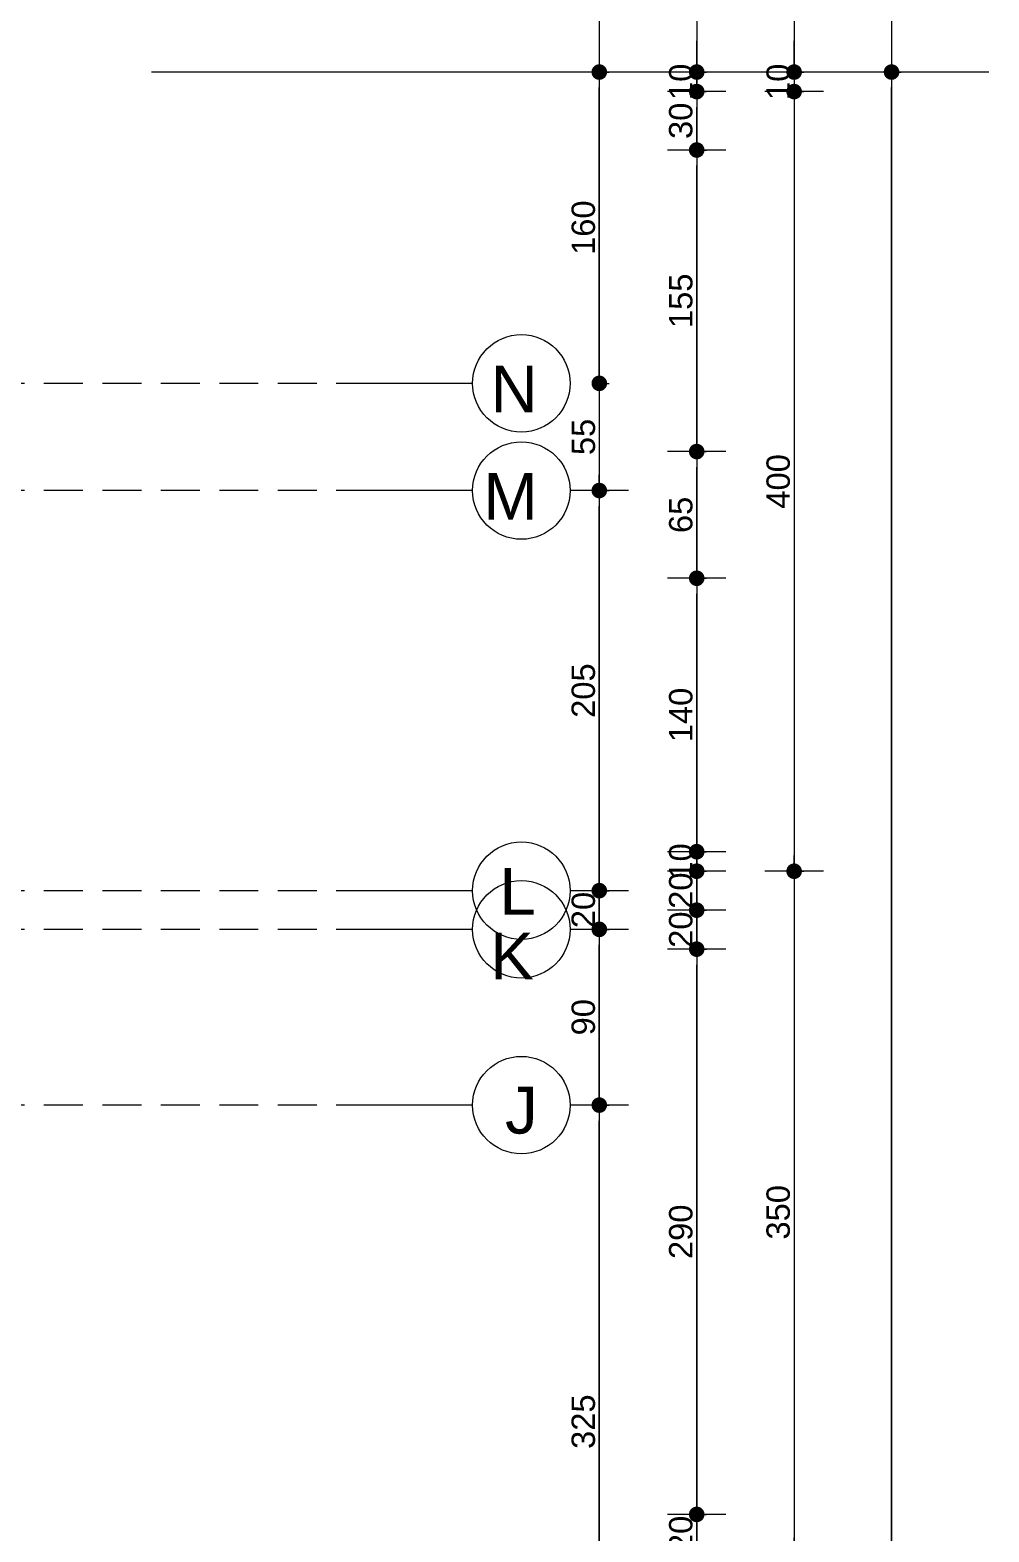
# Model space of a CAD drawing. Header units: millimetres. Extents: x 38129 to 72024, y -56282 to 16512.
# Drawn here: x 52842 to 53334, y -43839 to -43069 of the extents above; entities that cross this region are included whole.
import ezdxf

# ---------------------------------------------------------------- set-up
doc = ezdxf.new("R2010")
doc.units = ezdxf.units.MM
doc.linetypes.add('HIDDEN', pattern=[0.375, 0.25, -0.125])
doc.layers.add('AKS', color=55, linetype='HIDDEN', lineweight=0)
doc.layers.add('DIŞÖLÇÜ', color=37, linetype='Continuous', lineweight=0)
doc.styles.add('icdisolcu_yazi', font='arial.ttf')
doc.styles.get("Standard").update_dxf_attribs({"font": 'arial.ttf'})
doc.dimstyles.new('İç Ölçü', dxfattribs={"dimtxt": 12, "dimasz": 8, "dimexe": 5, "dimexo": 0, "dimgap": 2, "dimtad": 1, "dimdec": 0, "dimzin": 12, "dimdsep": 46, "dimtxsty": 'icdisolcu_yazi', "dimblk": 'DOT', "dimcen": 8, "dimdle": 5, "dimclrd": 256, "dimclre": 256, "dimclrt": 7, "dimadec": 0, "dimazin": 3, "dimtfac": 1, "dimtdec": 0, "dimtix": 1, "dimtmove": 2, "dimatfit": 3, "dimldrblk": 'DOT', "dimfxl": 0, "dimtolj": 1, "dimtzin": 0, "dimlwd": -1, "dimlwe": -1, "dimarcsym": 0})

# ---------------------------------------------------------------- blocks, each defined once
blk = doc.blocks.new('_Dot')
at = {"color": 0, "lineweight": -2}
blk.add_line((-0.5, 0), (-1, 0), dxfattribs=at)
at = {"color": 0, "lineweight": 30, "const_width": 0.5}
blk.add_lwpolyline([(-0.25, 0, 1), (0.25, 0, 1)], format="xyb", close=True, dxfattribs=at)
blk = doc.blocks.new('*D1573')
at = {"layer": 'Defpoints', "color": 0, "lineweight": 120, "transparency": 16777216}
for p in [(53134.21, -43620.43), (53134.21, -43620.43), (53134.21, -43945.25)]:
    blk.add_point(p, dxfattribs=at)
at = {"layer": 'DIŞÖLÇÜ', "transparency": 16777216}
for p, q in [((53134.21, -43620.43), (53139.21, -43620.43)), ((53134.21, -43945.25), (53139.21, -43945.25))]:
    blk.add_line(p, q, dxfattribs=at)
at = {"layer": 'DIŞÖLÇÜ', "linetype": 'Continuous', "transparency": 16777216}
blk.add_line((53134.21, -43937.25), (53134.21, -43628.43), dxfattribs=at)
at = {"layer": 'DIŞÖLÇÜ', "transparency": 16777216, "xscale": 8, "yscale": 8, "zscale": 8}
for p, rotation in [((53134.21, -43620.43), 90), ((53134.21, -43945.25), 270)]:
    blk.add_blockref('_Dot', p, dxfattribs=dict(at, rotation=rotation))
at = {"layer": 'DIŞÖLÇÜ', "color": 7, "transparency": 16777216, "insert": (53126.07, -43782.84), "char_height": 12, "attachment_point": 5, "rotation": 90, "style": 'icdisolcu_yazi'}
blk.add_mtext('\\A1;325', dxfattribs=at)
blk = doc.blocks.new('*D1574')
at = {"layer": 'Defpoints', "color": 0, "lineweight": 120, "transparency": 16777216}
for p in [(53134.21, -43530.25), (53134.21, -43530.25), (53134.21, -43620.43)]:
    blk.add_point(p, dxfattribs=at)
at = {"layer": 'DIŞÖLÇÜ', "transparency": 16777216}
for p, q in [((53134.21, -43530.25), (53139.21, -43530.25)), ((53134.21, -43620.43), (53139.21, -43620.43))]:
    blk.add_line(p, q, dxfattribs=at)
at = {"layer": 'DIŞÖLÇÜ', "linetype": 'Continuous', "transparency": 16777216}
blk.add_line((53134.21, -43612.43), (53134.21, -43538.25), dxfattribs=at)
at = {"layer": 'DIŞÖLÇÜ', "transparency": 16777216, "xscale": 8, "yscale": 8, "zscale": 8}
for p, rotation in [((53134.21, -43530.25), 90), ((53134.21, -43620.43), 270)]:
    blk.add_blockref('_Dot', p, dxfattribs=dict(at, rotation=rotation))
at = {"layer": 'DIŞÖLÇÜ', "color": 7, "transparency": 16777216, "insert": (53126.08, -43575.34), "char_height": 12, "attachment_point": 5, "rotation": 90, "style": 'icdisolcu_yazi'}
blk.add_mtext('\\A1;90', dxfattribs=at)
blk = doc.blocks.new('*D1575')
at = {"layer": 'Defpoints', "color": 0, "lineweight": 120, "transparency": 16777216}
for p in [(53134.21, -43510.41), (53134.21, -43510.41), (53134.21, -43530.25)]:
    blk.add_point(p, dxfattribs=at)
at = {"layer": 'DIŞÖLÇÜ', "linetype": 'Continuous', "transparency": 16777216}
for p, q in [((53134.21, -43502.41), (53134.21, -43494.41)), ((53134.21, -43530.25), (53134.21, -43510.41)), ((53134.21, -43538.25), (53134.21, -43546.25))]:
    blk.add_line(p, q, dxfattribs=at)
at = {"layer": 'DIŞÖLÇÜ', "transparency": 16777216}
for p, q in [((53134.21, -43510.41), (53139.21, -43510.41)), ((53134.21, -43530.25), (53139.21, -43530.25))]:
    blk.add_line(p, q, dxfattribs=at)
at = {"layer": 'DIŞÖLÇÜ', "transparency": 16777216, "xscale": 8, "yscale": 8, "zscale": 8}
for p, rotation in [((53134.21, -43510.41), 270), ((53134.21, -43530.25), 90)]:
    blk.add_blockref('_Dot', p, dxfattribs=dict(at, rotation=rotation))
at = {"layer": 'DIŞÖLÇÜ', "color": 7, "transparency": 16777216, "insert": (53126.08, -43520.33), "char_height": 12, "attachment_point": 5, "rotation": 90, "style": 'icdisolcu_yazi'}
blk.add_mtext('\\A1;20', dxfattribs=at)
blk = doc.blocks.new('*D1576')
at = {"layer": 'Defpoints', "color": 0, "lineweight": 120, "transparency": 16777216}
for p in [(53134.21, -43305.11), (53134.21, -43305.11), (53134.21, -43510.41)]:
    blk.add_point(p, dxfattribs=at)
at = {"layer": 'DIŞÖLÇÜ', "transparency": 16777216}
for p, q in [((53134.21, -43305.11), (53139.21, -43305.11)), ((53134.21, -43510.41), (53139.21, -43510.41))]:
    blk.add_line(p, q, dxfattribs=at)
at = {"layer": 'DIŞÖLÇÜ', "linetype": 'Continuous', "transparency": 16777216}
blk.add_line((53134.21, -43502.41), (53134.21, -43313.11), dxfattribs=at)
at = {"layer": 'DIŞÖLÇÜ', "transparency": 16777216, "xscale": 8, "yscale": 8, "zscale": 8}
for p, rotation in [((53134.21, -43305.11), 90), ((53134.21, -43510.41), 270)]:
    blk.add_blockref('_Dot', p, dxfattribs=dict(at, rotation=rotation))
at = {"layer": 'DIŞÖLÇÜ', "color": 7, "transparency": 16777216, "insert": (53126.08, -43407.76), "char_height": 12, "attachment_point": 5, "rotation": 90, "style": 'icdisolcu_yazi'}
blk.add_mtext('\\A1;205', dxfattribs=at)
blk = doc.blocks.new('*D1694')
at = {"layer": 'Defpoints', "color": 0, "lineweight": 120, "transparency": 16777216}
for p in [(53184.21, -43830.43), (53184.21, -43830.43), (53184.21, -43850.43)]:
    blk.add_point(p, dxfattribs=at)
at = {"layer": 'DIŞÖLÇÜ', "linetype": 'Continuous', "transparency": 16777216}
for p, q in [((53184.21, -43822.43), (53184.21, -43814.43)), ((53184.21, -43850.43), (53184.21, -43830.43)), ((53184.21, -43858.43), (53184.21, -43866.43))]:
    blk.add_line(p, q, dxfattribs=at)
at = {"layer": 'DIŞÖLÇÜ', "transparency": 16777216}
for p, q in [((53184.21, -43830.43), (53189.21, -43830.43)), ((53184.21, -43850.43), (53189.21, -43850.43))]:
    blk.add_line(p, q, dxfattribs=at)
at = {"layer": 'DIŞÖLÇÜ', "transparency": 16777216, "xscale": 8, "yscale": 8, "zscale": 8}
for p, rotation in [((53184.21, -43830.43), 270), ((53184.21, -43850.43), 90)]:
    blk.add_blockref('_Dot', p, dxfattribs=dict(at, rotation=rotation))
at = {"layer": 'DIŞÖLÇÜ', "color": 7, "transparency": 16777216, "insert": (53176.08, -43840.43), "char_height": 12, "attachment_point": 5, "rotation": 90, "style": 'icdisolcu_yazi'}
blk.add_mtext('\\A1;20', dxfattribs=at)
blk = doc.blocks.new('*D1695')
at = {"layer": 'Defpoints', "color": 0, "lineweight": 120, "transparency": 16777216}
for p in [(53184.21, -43540.41), (53184.21, -43540.41), (53184.21, -43830.43)]:
    blk.add_point(p, dxfattribs=at)
at = {"layer": 'DIŞÖLÇÜ', "transparency": 16777216}
for p, q in [((53184.21, -43540.41), (53189.21, -43540.41)), ((53184.21, -43830.43), (53189.21, -43830.43))]:
    blk.add_line(p, q, dxfattribs=at)
at = {"layer": 'DIŞÖLÇÜ', "linetype": 'Continuous', "transparency": 16777216}
blk.add_line((53184.21, -43822.43), (53184.21, -43548.41), dxfattribs=at)
at = {"layer": 'DIŞÖLÇÜ', "transparency": 16777216, "xscale": 8, "yscale": 8, "zscale": 8}
for p, rotation in [((53184.21, -43540.41), 90), ((53184.21, -43830.43), 270)]:
    blk.add_blockref('_Dot', p, dxfattribs=dict(at, rotation=rotation))
at = {"layer": 'DIŞÖLÇÜ', "color": 7, "transparency": 16777216, "insert": (53176.08, -43685.42), "char_height": 12, "attachment_point": 5, "rotation": 90, "style": 'icdisolcu_yazi'}
blk.add_mtext('\\A1;290', dxfattribs=at)
blk = doc.blocks.new('*D1696')
at = {"layer": 'Defpoints', "color": 0, "lineweight": 120, "transparency": 16777216}
for p in [(53184.21, -43520.41), (53184.21, -43520.41), (53184.21, -43540.41)]:
    blk.add_point(p, dxfattribs=at)
at = {"layer": 'DIŞÖLÇÜ', "linetype": 'Continuous', "transparency": 16777216}
for p, q in [((53184.21, -43512.41), (53184.21, -43504.41)), ((53184.21, -43540.41), (53184.21, -43520.41)), ((53184.21, -43548.41), (53184.21, -43556.41))]:
    blk.add_line(p, q, dxfattribs=at)
at = {"layer": 'DIŞÖLÇÜ', "transparency": 16777216}
for p, q in [((53184.21, -43520.41), (53189.21, -43520.41)), ((53184.21, -43540.41), (53189.21, -43540.41))]:
    blk.add_line(p, q, dxfattribs=at)
at = {"layer": 'DIŞÖLÇÜ', "transparency": 16777216, "xscale": 8, "yscale": 8, "zscale": 8}
for p, rotation in [((53184.21, -43520.41), 270), ((53184.21, -43540.41), 90)]:
    blk.add_blockref('_Dot', p, dxfattribs=dict(at, rotation=rotation))
at = {"layer": 'DIŞÖLÇÜ', "color": 7, "transparency": 16777216, "insert": (53176.08, -43530.41), "char_height": 12, "attachment_point": 5, "rotation": 90, "style": 'icdisolcu_yazi'}
blk.add_mtext('\\A1;20', dxfattribs=at)
blk = doc.blocks.new('*D1697')
at = {"layer": 'Defpoints', "color": 0, "lineweight": 120, "transparency": 16777216}
for p in [(53184.21, -43500.41), (53184.21, -43500.41), (53184.21, -43520.41)]:
    blk.add_point(p, dxfattribs=at)
at = {"layer": 'DIŞÖLÇÜ', "linetype": 'Continuous', "transparency": 16777216}
for p, q in [((53184.21, -43492.41), (53184.21, -43484.41)), ((53184.21, -43520.41), (53184.21, -43500.41)), ((53184.21, -43528.41), (53184.21, -43536.41))]:
    blk.add_line(p, q, dxfattribs=at)
at = {"layer": 'DIŞÖLÇÜ', "transparency": 16777216}
for p, q in [((53184.21, -43500.41), (53189.21, -43500.41)), ((53184.21, -43520.41), (53189.21, -43520.41))]:
    blk.add_line(p, q, dxfattribs=at)
at = {"layer": 'DIŞÖLÇÜ', "transparency": 16777216, "xscale": 8, "yscale": 8, "zscale": 8}
for p, rotation in [((53184.21, -43500.41), 270), ((53184.21, -43520.41), 90)]:
    blk.add_blockref('_Dot', p, dxfattribs=dict(at, rotation=rotation))
at = {"layer": 'DIŞÖLÇÜ', "color": 7, "transparency": 16777216, "insert": (53176.08, -43510.41), "char_height": 12, "attachment_point": 5, "rotation": 90, "style": 'icdisolcu_yazi'}
blk.add_mtext('\\A1;20', dxfattribs=at)
blk = doc.blocks.new('*D1698')
at = {"layer": 'Defpoints', "color": 0, "lineweight": 120, "transparency": 16777216}
for p in [(53184.21, -43490.41), (53184.21, -43490.41), (53184.21, -43500.41)]:
    blk.add_point(p, dxfattribs=at)
at = {"layer": 'DIŞÖLÇÜ', "linetype": 'Continuous', "transparency": 16777216}
for p, q in [((53184.21, -43482.41), (53184.21, -43474.41)), ((53184.21, -43500.41), (53184.21, -43490.41)), ((53184.21, -43508.41), (53184.21, -43516.41))]:
    blk.add_line(p, q, dxfattribs=at)
at = {"layer": 'DIŞÖLÇÜ', "transparency": 16777216}
for p, q in [((53184.21, -43490.41), (53189.21, -43490.41)), ((53184.21, -43500.41), (53189.21, -43500.41))]:
    blk.add_line(p, q, dxfattribs=at)
at = {"layer": 'DIŞÖLÇÜ', "transparency": 16777216, "xscale": 8, "yscale": 8, "zscale": 8}
for p, rotation in [((53184.21, -43490.41), 270), ((53184.21, -43500.41), 90)]:
    blk.add_blockref('_Dot', p, dxfattribs=dict(at, rotation=rotation))
at = {"layer": 'DIŞÖLÇÜ', "color": 7, "transparency": 16777216, "insert": (53176.08, -43495.41), "char_height": 12, "attachment_point": 5, "rotation": 90, "style": 'icdisolcu_yazi'}
blk.add_mtext('\\A1;10', dxfattribs=at)
blk = doc.blocks.new('*D1699')
at = {"layer": 'Defpoints', "color": 0, "lineweight": 120, "transparency": 16777216}
for p in [(53184.21, -43350.11), (53184.21, -43350.11), (53184.21, -43490.41)]:
    blk.add_point(p, dxfattribs=at)
at = {"layer": 'DIŞÖLÇÜ', "transparency": 16777216}
for p, q in [((53184.21, -43350.11), (53189.21, -43350.11)), ((53184.21, -43490.41), (53189.21, -43490.41))]:
    blk.add_line(p, q, dxfattribs=at)
at = {"layer": 'DIŞÖLÇÜ', "linetype": 'Continuous', "transparency": 16777216}
blk.add_line((53184.21, -43482.41), (53184.21, -43358.11), dxfattribs=at)
at = {"layer": 'DIŞÖLÇÜ', "transparency": 16777216, "xscale": 8, "yscale": 8, "zscale": 8}
for p, rotation in [((53184.21, -43350.11), 90), ((53184.21, -43490.41), 270)]:
    blk.add_blockref('_Dot', p, dxfattribs=dict(at, rotation=rotation))
at = {"layer": 'DIŞÖLÇÜ', "color": 7, "transparency": 16777216, "insert": (53176.08, -43420.26), "char_height": 12, "attachment_point": 5, "rotation": 90, "style": 'icdisolcu_yazi'}
blk.add_mtext('\\A1;140', dxfattribs=at)
blk = doc.blocks.new('*D1700')
at = {"layer": 'Defpoints', "color": 0, "lineweight": 120, "transparency": 16777216}
for p in [(53184.21, -43285.11), (53184.21, -43285.11), (53184.21, -43350.11)]:
    blk.add_point(p, dxfattribs=at)
at = {"layer": 'DIŞÖLÇÜ', "transparency": 16777216}
for p, q in [((53184.21, -43285.11), (53189.21, -43285.11)), ((53184.21, -43350.11), (53189.21, -43350.11))]:
    blk.add_line(p, q, dxfattribs=at)
at = {"layer": 'DIŞÖLÇÜ', "linetype": 'Continuous', "transparency": 16777216}
blk.add_line((53184.21, -43342.11), (53184.21, -43293.11), dxfattribs=at)
at = {"layer": 'DIŞÖLÇÜ', "transparency": 16777216, "xscale": 8, "yscale": 8, "zscale": 8}
for p, rotation in [((53184.21, -43285.11), 90), ((53184.21, -43350.11), 270)]:
    blk.add_blockref('_Dot', p, dxfattribs=dict(at, rotation=rotation))
at = {"layer": 'DIŞÖLÇÜ', "color": 7, "transparency": 16777216, "insert": (53176.08, -43317.61), "char_height": 12, "attachment_point": 5, "rotation": 90, "style": 'icdisolcu_yazi'}
blk.add_mtext('\\A1;65', dxfattribs=at)
blk = doc.blocks.new('*D1701')
at = {"layer": 'Defpoints', "color": 0, "lineweight": 120, "transparency": 16777216}
for p in [(53184.21, -43130.39), (53184.21, -43130.39), (53184.21, -43285.11)]:
    blk.add_point(p, dxfattribs=at)
at = {"layer": 'DIŞÖLÇÜ', "transparency": 16777216}
for p, q in [((53184.21, -43130.39), (53189.21, -43130.39)), ((53184.21, -43285.11), (53189.21, -43285.11))]:
    blk.add_line(p, q, dxfattribs=at)
at = {"layer": 'DIŞÖLÇÜ', "linetype": 'Continuous', "transparency": 16777216}
blk.add_line((53184.21, -43277.11), (53184.21, -43138.39), dxfattribs=at)
at = {"layer": 'DIŞÖLÇÜ', "transparency": 16777216, "xscale": 8, "yscale": 8, "zscale": 8}
for p, rotation in [((53184.21, -43130.39), 90), ((53184.21, -43285.11), 270)]:
    blk.add_blockref('_Dot', p, dxfattribs=dict(at, rotation=rotation))
at = {"layer": 'DIŞÖLÇÜ', "color": 7, "transparency": 16777216, "insert": (53176.08, -43207.75), "char_height": 12, "attachment_point": 5, "rotation": 90, "style": 'icdisolcu_yazi'}
blk.add_mtext('\\A1;155', dxfattribs=at)
blk = doc.blocks.new('*D1702')
at = {"layer": 'Defpoints', "color": 0, "lineweight": 120, "transparency": 16777216}
for p in [(53184.21, -43100.42), (53184.21, -43100.42), (53184.21, -43130.39)]:
    blk.add_point(p, dxfattribs=at)
at = {"layer": 'DIŞÖLÇÜ', "transparency": 16777216}
for p, q in [((53184.21, -43100.42), (53189.21, -43100.42)), ((53184.21, -43130.39), (53189.21, -43130.39))]:
    blk.add_line(p, q, dxfattribs=at)
at = {"layer": 'DIŞÖLÇÜ', "linetype": 'Continuous', "transparency": 16777216}
blk.add_line((53184.21, -43122.39), (53184.21, -43108.42), dxfattribs=at)
at = {"layer": 'DIŞÖLÇÜ', "transparency": 16777216, "xscale": 8, "yscale": 8, "zscale": 8}
for p, rotation in [((53184.21, -43100.42), 90), ((53184.21, -43130.39), 270)]:
    blk.add_blockref('_Dot', p, dxfattribs=dict(at, rotation=rotation))
at = {"layer": 'DIŞÖLÇÜ', "color": 7, "transparency": 16777216, "insert": (53176.07, -43115.41), "char_height": 12, "attachment_point": 5, "rotation": 90, "style": 'icdisolcu_yazi'}
blk.add_mtext('\\A1;30', dxfattribs=at)
blk = doc.blocks.new('*D1703')
at = {"layer": 'Defpoints', "color": 0, "lineweight": 120, "transparency": 16777216}
for p in [(53184.21, -43090.4), (53184.21, -43090.4), (53184.21, -43100.42)]:
    blk.add_point(p, dxfattribs=at)
at = {"layer": 'DIŞÖLÇÜ', "linetype": 'Continuous', "transparency": 16777216}
for p, q in [((53184.21, -43082.4), (53184.21, -43074.4)), ((53184.21, -43100.42), (53184.21, -43090.4)), ((53184.21, -43108.42), (53184.21, -43116.42))]:
    blk.add_line(p, q, dxfattribs=at)
at = {"layer": 'DIŞÖLÇÜ', "transparency": 16777216}
for p, q in [((53184.21, -43090.4), (53189.21, -43090.4)), ((53184.21, -43100.42), (53189.21, -43100.42))]:
    blk.add_line(p, q, dxfattribs=at)
at = {"layer": 'DIŞÖLÇÜ', "transparency": 16777216, "xscale": 8, "yscale": 8, "zscale": 8}
for p, rotation in [((53184.21, -43090.4), 270), ((53184.21, -43100.42), 90)]:
    blk.add_blockref('_Dot', p, dxfattribs=dict(at, rotation=rotation))
at = {"layer": 'DIŞÖLÇÜ', "color": 7, "transparency": 16777216, "insert": (53176.08, -43095.41), "char_height": 12, "attachment_point": 5, "rotation": 90, "style": 'icdisolcu_yazi'}
blk.add_mtext('\\A1;10', dxfattribs=at)
blk = doc.blocks.new('*D1704')
at = {"layer": 'Defpoints', "color": 0, "lineweight": 120, "transparency": 16777216}
for p in [(53234.21, -43090.4), (53234.21, -43100.42), (53234.21, -43100.42)]:
    blk.add_point(p, dxfattribs=at)
at = {"layer": 'DIŞÖLÇÜ', "linetype": 'Continuous', "transparency": 16777216}
for p, q in [((53234.21, -43082.4), (53234.21, -43074.4)), ((53234.21, -43090.4), (53234.21, -43100.42)), ((53234.21, -43108.42), (53234.21, -43116.42))]:
    blk.add_line(p, q, dxfattribs=at)
at = {"layer": 'DIŞÖLÇÜ', "transparency": 16777216}
for p, q in [((53234.21, -43090.4), (53239.21, -43090.4)), ((53234.21, -43100.42), (53239.21, -43100.42))]:
    blk.add_line(p, q, dxfattribs=at)
at = {"layer": 'DIŞÖLÇÜ', "transparency": 16777216, "xscale": 8, "yscale": 8, "zscale": 8}
for p, rotation in [((53234.21, -43090.4), 270), ((53234.21, -43100.42), 90)]:
    blk.add_blockref('_Dot', p, dxfattribs=dict(at, rotation=rotation))
at = {"layer": 'DIŞÖLÇÜ', "color": 7, "transparency": 16777216, "insert": (53226.08, -43095.41), "char_height": 12, "attachment_point": 5, "rotation": 90, "style": 'icdisolcu_yazi'}
blk.add_mtext('\\A1;10', dxfattribs=at)
blk = doc.blocks.new('*D1705')
at = {"layer": 'Defpoints', "color": 0, "lineweight": 120, "transparency": 16777216}
for p in [(53234.21, -43100.42), (53234.21, -43500.41), (53234.21, -43500.41)]:
    blk.add_point(p, dxfattribs=at)
at = {"layer": 'DIŞÖLÇÜ', "transparency": 16777216}
for p, q in [((53234.21, -43100.42), (53239.21, -43100.42)), ((53234.21, -43500.41), (53239.21, -43500.41))]:
    blk.add_line(p, q, dxfattribs=at)
at = {"layer": 'DIŞÖLÇÜ', "linetype": 'Continuous', "transparency": 16777216}
blk.add_line((53234.21, -43108.42), (53234.21, -43492.41), dxfattribs=at)
at = {"layer": 'DIŞÖLÇÜ', "transparency": 16777216, "xscale": 8, "yscale": 8, "zscale": 8}
for p, rotation in [((53234.21, -43100.42), 90), ((53234.21, -43500.41), 270)]:
    blk.add_blockref('_Dot', p, dxfattribs=dict(at, rotation=rotation))
at = {"layer": 'DIŞÖLÇÜ', "color": 7, "transparency": 16777216, "insert": (53226.08, -43300.41), "char_height": 12, "attachment_point": 5, "rotation": 90, "style": 'icdisolcu_yazi'}
blk.add_mtext('\\A1;400', dxfattribs=at)
blk = doc.blocks.new('*D1706')
at = {"layer": 'Defpoints', "color": 0, "lineweight": 120, "transparency": 16777216}
for p in [(53234.21, -43500.41), (53234.21, -43850.43), (53234.21, -43850.43)]:
    blk.add_point(p, dxfattribs=at)
at = {"layer": 'DIŞÖLÇÜ', "transparency": 16777216}
for p, q in [((53234.21, -43500.41), (53239.21, -43500.41)), ((53234.21, -43850.43), (53239.21, -43850.43))]:
    blk.add_line(p, q, dxfattribs=at)
at = {"layer": 'DIŞÖLÇÜ', "linetype": 'Continuous', "transparency": 16777216}
blk.add_line((53234.21, -43508.41), (53234.21, -43842.43), dxfattribs=at)
at = {"layer": 'DIŞÖLÇÜ', "transparency": 16777216, "xscale": 8, "yscale": 8, "zscale": 8}
for p, rotation in [((53234.21, -43500.41), 90), ((53234.21, -43850.43), 270)]:
    blk.add_blockref('_Dot', p, dxfattribs=dict(at, rotation=rotation))
at = {"layer": 'DIŞÖLÇÜ', "color": 7, "transparency": 16777216, "insert": (53226.07, -43675.42), "char_height": 12, "attachment_point": 5, "rotation": 90, "style": 'icdisolcu_yazi'}
blk.add_mtext('\\A1;350', dxfattribs=at)
blk = doc.blocks.new('*D1712')
at = {"layer": 'Defpoints', "color": 0, "lineweight": 120, "transparency": 16777216}
for p in [(53284.21, -43090.4), (53284.21, -43090.4), (53284.21, -45110.44)]:
    blk.add_point(p, dxfattribs=at)
at = {"layer": 'DIŞÖLÇÜ', "transparency": 16777216}
for p, q in [((53284.21, -43090.4), (53289.21, -43090.4)), ((53284.21, -45110.44), (53289.21, -45110.44))]:
    blk.add_line(p, q, dxfattribs=at)
at = {"layer": 'DIŞÖLÇÜ', "linetype": 'Continuous', "transparency": 16777216}
blk.add_line((53284.21, -45102.44), (53284.21, -43098.4), dxfattribs=at)
at = {"layer": 'DIŞÖLÇÜ', "transparency": 16777216, "xscale": 8, "yscale": 8, "zscale": 8}
for p, rotation in [((53284.21, -43090.4), 90), ((53284.21, -45110.44), 270)]:
    blk.add_blockref('_Dot', p, dxfattribs=dict(at, rotation=rotation))
at = {"layer": 'DIŞÖLÇÜ', "color": 7, "transparency": 16777216, "insert": (53276.08, -44100.42), "char_height": 12, "attachment_point": 5, "rotation": 90, "style": 'icdisolcu_yazi'}
blk.add_mtext('\\A1;2020', dxfattribs=at)
blk = doc.blocks.new('*D1716')
at = {"layer": 'Defpoints', "color": 0, "lineweight": 120, "transparency": 16777216}
for p in [(53134.21, -43090.4), (53134.21, -43090.4), (53134.21, -43250.11)]:
    blk.add_point(p, dxfattribs=at)
at = {"layer": 'DIŞÖLÇÜ', "transparency": 16777216}
for p, q in [((53134.21, -43090.4), (53139.21, -43090.4)), ((53134.21, -43250.11), (53139.21, -43250.11))]:
    blk.add_line(p, q, dxfattribs=at)
at = {"layer": 'DIŞÖLÇÜ', "linetype": 'Continuous', "transparency": 16777216}
blk.add_line((53134.21, -43242.11), (53134.21, -43098.4), dxfattribs=at)
at = {"layer": 'DIŞÖLÇÜ', "transparency": 16777216, "xscale": 8, "yscale": 8, "zscale": 8}
for p, rotation in [((53134.21, -43090.4), 90), ((53134.21, -43250.11), 270)]:
    blk.add_blockref('_Dot', p, dxfattribs=dict(at, rotation=rotation))
at = {"layer": 'DIŞÖLÇÜ', "color": 7, "transparency": 16777216, "insert": (53126.08, -43170.25), "char_height": 12, "attachment_point": 5, "rotation": 90, "style": 'icdisolcu_yazi'}
blk.add_mtext('\\A1;160', dxfattribs=at)
blk = doc.blocks.new('*D1717')
at = {"layer": 'Defpoints', "color": 0, "lineweight": 120, "transparency": 16777216}
for p in [(53134.21, -43250.11), (53134.21, -43305.11), (53134.21, -43305.11)]:
    blk.add_point(p, dxfattribs=at)
at = {"layer": 'DIŞÖLÇÜ', "transparency": 16777216}
for p, q in [((53134.21, -43250.11), (53139.21, -43250.11)), ((53134.21, -43305.11), (53139.21, -43305.11))]:
    blk.add_line(p, q, dxfattribs=at)
at = {"layer": 'DIŞÖLÇÜ', "linetype": 'Continuous', "transparency": 16777216}
blk.add_line((53134.21, -43258.11), (53134.21, -43297.11), dxfattribs=at)
at = {"layer": 'DIŞÖLÇÜ', "transparency": 16777216, "xscale": 8, "yscale": 8, "zscale": 8}
for p, rotation in [((53134.21, -43250.11), 90), ((53134.21, -43305.11), 270)]:
    blk.add_blockref('_Dot', p, dxfattribs=dict(at, rotation=rotation))
at = {"layer": 'DIŞÖLÇÜ', "color": 7, "transparency": 16777216, "insert": (53126.1, -43277.61), "char_height": 12, "attachment_point": 5, "rotation": 90, "style": 'icdisolcu_yazi'}
blk.add_mtext('\\A1;55', dxfattribs=at)

msp = doc.modelspace()

# ---------------------------------------------------------------- linework, layer by layer
at = {"layer": 'AKS', "ltscale": 80}
for p, q in [((53019.21, -43250.11), (50939.02, -43250.11)), ((53019.21, -43305.11), (50939.02, -43305.11)), ((53019.21, -43510.41), (50939.02, -43510.41)), ((53019.21, -43530.25), (50939.02, -43530.25)), ((53019.21, -43620.43), (50939.02, -43620.43))]:
    msp.add_line(p, q, dxfattribs=at)
at = {"layer": 'DIŞÖLÇÜ'}
for p, q in [((53134.21, -43040.4), (53134.21, -45160.44)), ((53184.21, -43040.4), (53184.21, -45160.44)), ((53234.21, -43040.4), (53234.21, -45160.44)), ((53284.21, -43040.4), (53284.21, -45160.44)), ((53334.21, -43090.4), (52904.34, -43090.4)), ((53199.21, -43100.42), (53169.21, -43100.42)), ((53249.21, -43100.42), (53219.21, -43100.42)), ((53199.21, -43130.39), (53169.21, -43130.39)), ((53069.21, -43250.11), (53019.21, -43250.11)), ((53199.21, -43285.11), (53169.21, -43285.11)), ((53069.21, -43305.11), (53019.21, -43305.11)), ((53149.21, -43305.11), (53119.21, -43305.11)), ((53199.21, -43350.11), (53169.21, -43350.11)), ((53199.21, -43490.41), (53169.21, -43490.41)), ((53199.21, -43500.41), (53169.21, -43500.41)), ((53249.21, -43500.41), (53219.21, -43500.41)), ((53069.21, -43510.41), (53019.21, -43510.41)), ((53149.21, -43510.41), (53119.21, -43510.41)), ((53199.21, -43520.41), (53169.21, -43520.41)), ((53069.21, -43530.25), (53019.21, -43530.25)), ((53149.21, -43530.25), (53119.21, -43530.25)), ((53199.21, -43540.41), (53169.21, -43540.41)), ((53069.21, -43620.43), (53019.21, -43620.43)), ((53149.21, -43620.43), (53119.21, -43620.43)), ((53199.21, -43830.43), (53169.21, -43830.43))]:
    msp.add_line(p, q, dxfattribs=at)
for centre in [(53094.21, -43250.11), (53094.21, -43305.11), (53094.21, -43510.41), (53094.21, -43530.25), (53094.21, -43620.43)]:
    msp.add_circle(centre, 25, dxfattribs=at)

# ---------------------------------------------------------------- texts
at = {"layer": 'DIŞÖLÇÜ', "char_height": 24, "width": 425.6226, "attachment_point": 9, "rotation": 0}
for s, insert in [('N', (53102.59, -43265.06)), ('M', (53102.59, -43320.06)), ('L', (53101.58, -43522.74)), ('K', (53100.61, -43555.92)), ('J', (53102.59, -43635.38))]:
    msp.add_mtext(s, dxfattribs=dict(at, insert=insert))

# ---------------------------------------------------------------- dimensions: what is measured, and where the dimension line sits
at = {"layer": 'DIŞÖLÇÜ'}
for base, p1, p2, picture, middle in [((53184.21, -43090.4), (53184.21, -43100.42), (53184.21, -43090.4), '*D1703', (53176.08, -43095.41)), ((53234.21, -43100.42), (53234.21, -43090.4), (53234.21, -43100.42), '*D1704', (53226.08, -43095.41)), ((53134.21, -43090.4), (53134.21, -43250.11), (53134.21, -43090.4), '*D1716', (53126.08, -43170.25)), ((53284.21, -43090.4), (53284.21, -45110.44), (53284.21, -43090.4), '*D1712', (53276.08, -44100.42)), ((53184.21, -43100.42), (53184.21, -43130.39), (53184.21, -43100.42), '*D1702', (53176.07, -43115.41)), ((53234.21, -43500.41), (53234.21, -43100.42), (53234.21, -43500.41), '*D1705', (53226.08, -43300.41)), ((53184.21, -43130.39), (53184.21, -43285.11), (53184.21, -43130.39), '*D1701', (53176.08, -43207.75)), ((53134.21, -43305.11), (53134.21, -43250.11), (53134.21, -43305.11), '*D1717', (53126.1, -43277.61)), ((53184.21, -43285.11), (53184.21, -43350.11), (53184.21, -43285.11), '*D1700', (53176.08, -43317.61)), ((53134.21, -43305.11), (53134.21, -43510.41), (53134.21, -43305.11), '*D1576', (53126.08, -43407.76)), ((53184.21, -43350.11), (53184.21, -43490.41), (53184.21, -43350.11), '*D1699', (53176.08, -43420.26)), ((53184.21, -43490.41), (53184.21, -43500.41), (53184.21, -43490.41), '*D1698', (53176.08, -43495.41)), ((53184.21, -43500.41), (53184.21, -43520.41), (53184.21, -43500.41), '*D1697', (53176.08, -43510.41)), ((53134.21, -43510.41), (53134.21, -43530.25), (53134.21, -43510.41), '*D1575', (53126.08, -43520.33)), ((53234.21, -43850.43), (53234.21, -43500.41), (53234.21, -43850.43), '*D1706', (53226.07, -43675.42)), ((53184.21, -43520.41), (53184.21, -43540.41), (53184.21, -43520.41), '*D1696', (53176.08, -43530.41)), ((53134.21, -43530.25), (53134.21, -43620.43), (53134.21, -43530.25), '*D1574', (53126.08, -43575.34)), ((53184.21, -43540.41), (53184.21, -43830.43), (53184.21, -43540.41), '*D1695', (53176.08, -43685.42)), ((53134.21, -43620.43), (53134.21, -43945.25), (53134.21, -43620.43), '*D1573', (53126.07, -43782.84)), ((53184.21, -43830.43), (53184.21, -43850.43), (53184.21, -43830.43), '*D1694', (53176.08, -43840.43))]:
    dim = msp.add_linear_dim(base=base, p1=p1, p2=p2, angle=90, dimstyle='İç Ölçü', dxfattribs=at)
    dim.commit()
    dim.dimension.update_dxf_attribs({"geometry": picture, "text_midpoint": middle})

doc.saveas('drawing.dxf')
